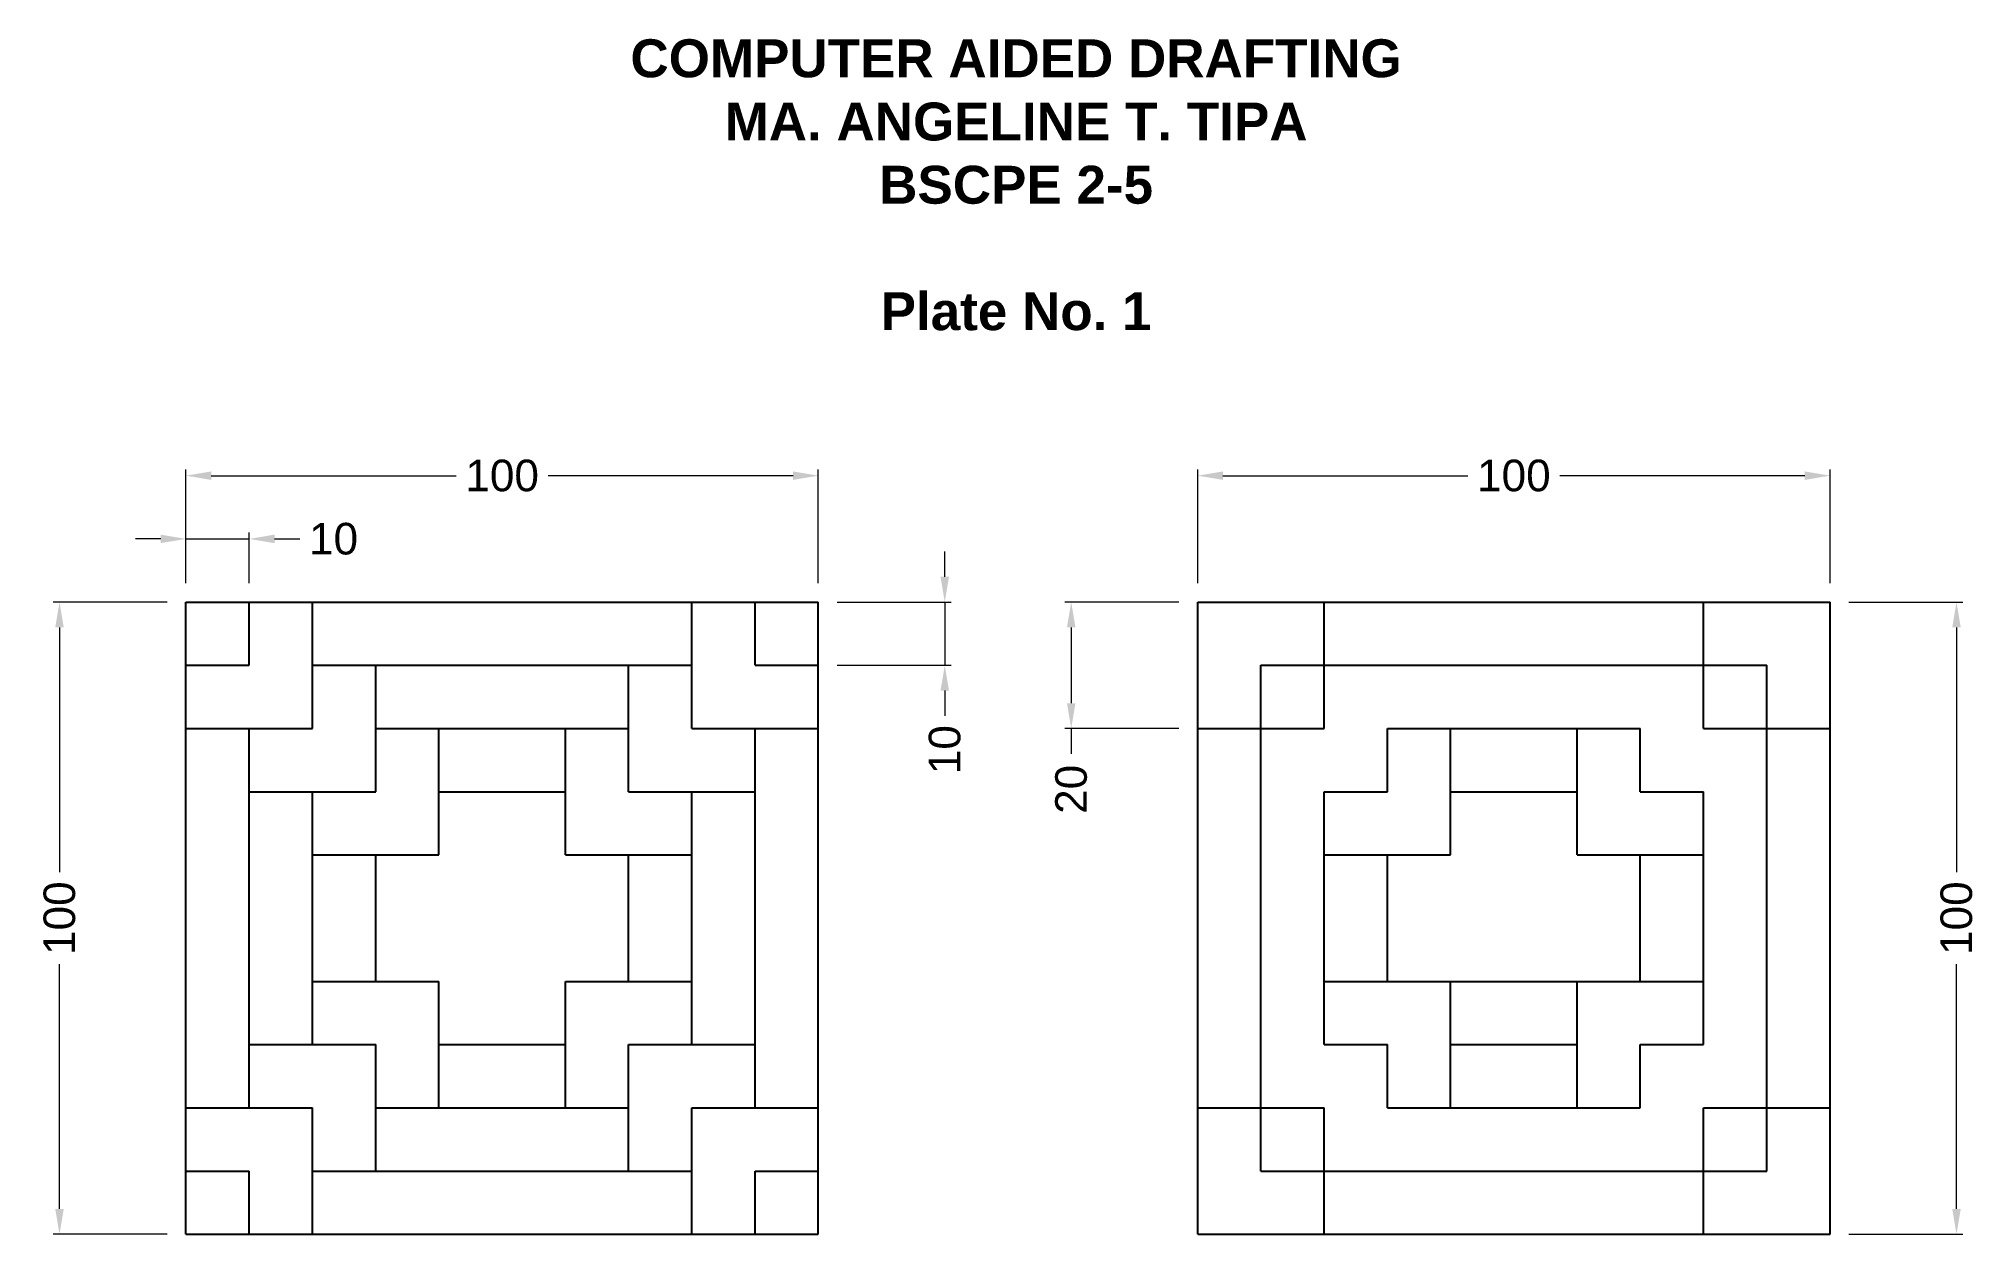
# Model space of a CAD drawing. Header units: millimetres. Extents: x -23 to 283, y 0 to 189.
import ezdxf

# ---------------------------------------------------------------- set-up
doc = ezdxf.new("R2010")
doc.units = ezdxf.units.MM
doc.styles.get("Standard").update_dxf_attribs({"font": 'arial.ttf'})
doc.dimstyles.new('ISO-25', dxfattribs={"dimtxt": 5, "dimasz": 4, "dimexe": 1, "dimexo": 3, "dimgap": 2, "dimtad": 0, "dimdsep": 46, "dimtxsty": 'Standard', "dimcen": 2.5, "dimadec": 0, "dimazin": 0, "dimtfac": 1, "dimtmove": 0, "dimatfit": 3, "dimfxl": 1, "dimlwd": 13, "dimlwe": 13, "dimarcsym": 0})

# ---------------------------------------------------------------- blocks, each defined once
blk = doc.blocks.new('*D1')
at = {"color": 0, "linetype": 'Continuous', "lineweight": 13, "transparency": 16777216}
for p, q in [((-3, 100), (-21, 100)), ((-20, 96), (-20, 57.28)), ((-20, 4), (-20, 42.72)), ((-3, 0), (-21, 0))]:
    blk.add_line(p, q, dxfattribs=at)
at = {"color": 0, "linetype": 'Continuous', "transparency": 16777216}
for points in [[(-20.67, 96), (-19.33, 96), (-20, 100)], [(-20.67, 4), (-19.33, 4), (-20, 0)]]:
    blk.add_solid(points, dxfattribs=at)
at = {"layer": 'Defpoints', "color": 0, "linetype": 'Continuous', "transparency": 16777216}
for p in [(-20, 100), (0, 100), (0, 0)]:
    blk.add_point(p, dxfattribs=at)
at = {"color": 0, "linetype": 'Continuous', "transparency": 16777216, "insert": (-20, 50), "char_height": 5, "attachment_point": 5, "rotation": 90}
blk.add_mtext('100', dxfattribs=at)
blk = doc.blocks.new('*D2')
at = {"color": 0, "linetype": 'Continuous', "lineweight": 13, "transparency": 16777216}
for p, q in [((0, 103), (0, 121)), ((4, 120), (42.72, 120)), ((96, 120), (57.28, 120)), ((100, 103), (100, 121))]:
    blk.add_line(p, q, dxfattribs=at)
at = {"color": 0, "linetype": 'Continuous', "transparency": 16777216}
for points in [[(4, 120.67), (4, 119.33), (0, 120)], [(96, 120.67), (96, 119.33), (100, 120)]]:
    blk.add_solid(points, dxfattribs=at)
at = {"layer": 'Defpoints', "color": 0, "linetype": 'Continuous', "transparency": 16777216}
for p in [(100, 120), (0, 100), (100, 100)]:
    blk.add_point(p, dxfattribs=at)
at = {"color": 0, "linetype": 'Continuous', "transparency": 16777216, "insert": (50, 120), "char_height": 5, "attachment_point": 5}
blk.add_mtext('100', dxfattribs=at)
blk = doc.blocks.new('*D3')
at = {"color": 0, "linetype": 'Continuous', "lineweight": 13, "transparency": 16777216}
for p, q in [((0, 103), (0, 111)), ((10, 103), (10, 111)), ((-4, 110), (-8, 110)), ((0, 110), (10, 110)), ((14, 110), (18, 110))]:
    blk.add_line(p, q, dxfattribs=at)
at = {"color": 0, "linetype": 'Continuous', "transparency": 16777216}
for points in [[(-4, 110.67), (-4, 109.33), (0, 110)], [(14, 110.67), (14, 109.33), (10, 110)]]:
    blk.add_solid(points, dxfattribs=at)
at = {"layer": 'Defpoints', "color": 0, "linetype": 'Continuous', "transparency": 16777216}
for p in [(10, 110), (0, 100), (10, 100)]:
    blk.add_point(p, dxfattribs=at)
at = {"color": 0, "linetype": 'Continuous', "transparency": 16777216, "insert": (23.34, 110), "char_height": 5, "attachment_point": 5}
blk.add_mtext('10', dxfattribs=at)
blk = doc.blocks.new('*D4')
at = {"color": 0, "linetype": 'Continuous', "lineweight": 13, "transparency": 16777216}
for p, q in [((120, 104), (120, 108)), ((103, 100), (121, 100)), ((120, 100), (120, 90)), ((103, 90), (121, 90)), ((120, 86), (120, 82))]:
    blk.add_line(p, q, dxfattribs=at)
at = {"color": 0, "linetype": 'Continuous', "transparency": 16777216}
for points in [[(119.33, 104), (120.67, 104), (120, 100)], [(119.33, 86), (120.67, 86), (120, 90)]]:
    blk.add_solid(points, dxfattribs=at)
at = {"layer": 'Defpoints', "color": 0, "linetype": 'Continuous', "transparency": 16777216}
for p in [(100, 100), (100, 90), (120, 90)]:
    blk.add_point(p, dxfattribs=at)
at = {"color": 0, "linetype": 'Continuous', "transparency": 16777216, "insert": (120, 76.66), "char_height": 5, "attachment_point": 5, "rotation": 90}
blk.add_mtext('10', dxfattribs=at)
blk = doc.blocks.new('*D5')
at = {"color": 0, "linetype": 'Continuous', "lineweight": 13, "transparency": 16777216}
for p, q in [((160, 103), (160, 121)), ((164, 120), (202.72, 120)), ((256, 120), (217.28, 120)), ((260, 103), (260, 121))]:
    blk.add_line(p, q, dxfattribs=at)
at = {"color": 0, "linetype": 'Continuous', "transparency": 16777216}
for points in [[(164, 120.67), (164, 119.33), (160, 120)], [(256, 120.67), (256, 119.33), (260, 120)]]:
    blk.add_solid(points, dxfattribs=at)
at = {"layer": 'Defpoints', "color": 0, "linetype": 'Continuous', "transparency": 16777216}
for p in [(260, 120), (160, 100), (260, 100)]:
    blk.add_point(p, dxfattribs=at)
at = {"color": 0, "linetype": 'Continuous', "transparency": 16777216, "insert": (210, 120), "char_height": 5, "attachment_point": 5}
blk.add_mtext('100', dxfattribs=at)
blk = doc.blocks.new('*D6')
at = {"color": 0, "linetype": 'Continuous', "lineweight": 13, "transparency": 16777216}
for p, q in [((263, 100), (281, 100)), ((280, 96), (280, 57.28)), ((280, 4), (280, 42.72)), ((263, 0), (281, 0))]:
    blk.add_line(p, q, dxfattribs=at)
at = {"color": 0, "linetype": 'Continuous', "transparency": 16777216}
for points in [[(279.33, 96), (280.67, 96), (280, 100)], [(279.33, 4), (280.67, 4), (280, 0)]]:
    blk.add_solid(points, dxfattribs=at)
at = {"layer": 'Defpoints', "color": 0, "linetype": 'Continuous', "transparency": 16777216}
for p in [(260, 100), (280, 100), (260, 0)]:
    blk.add_point(p, dxfattribs=at)
at = {"color": 0, "linetype": 'Continuous', "transparency": 16777216, "insert": (280, 50), "char_height": 5, "attachment_point": 5, "rotation": 90}
blk.add_mtext('100', dxfattribs=at)
blk = doc.blocks.new('*D7')
at = {"color": 0, "linetype": 'Continuous', "lineweight": 13, "transparency": 16777216}
for p, q in [((157, 100), (139, 100)), ((140, 96), (140, 84)), ((157, 80), (139, 80)), ((140, 80), (140, 76))]:
    blk.add_line(p, q, dxfattribs=at)
at = {"color": 0, "linetype": 'Continuous', "transparency": 16777216}
for points in [[(139.33, 96), (140.67, 96), (140, 100)], [(139.33, 84), (140.67, 84), (140, 80)]]:
    blk.add_solid(points, dxfattribs=at)
at = {"layer": 'Defpoints', "color": 0, "linetype": 'Continuous', "transparency": 16777216}
for p in [(160, 100), (140, 80), (160, 80)]:
    blk.add_point(p, dxfattribs=at)
at = {"color": 0, "linetype": 'Continuous', "transparency": 16777216, "insert": (140, 70.38), "char_height": 5, "attachment_point": 5, "rotation": 90}
blk.add_mtext('20', dxfattribs=at)

msp = doc.modelspace()

# ---------------------------------------------------------------- linework, layer by layer
at = {"linetype": 'Continuous'}
for p, q in [((0, 0), (0, 100)), ((0, 100), (100, 100)), ((10, 90), (10, 100)), ((20, 80), (20, 100)), ((80, 80), (80, 100)), ((90, 90), (90, 100)), ((100, 0), (100, 100)), ((160, 0), (160, 100)), ((160, 100), (260, 100)), ((180, 80), (180, 100)), ((240, 80), (240, 100)), ((260, 0), (260, 100)), ((0, 90), (10, 90)), ((20, 90), (80, 90)), ((30, 70), (30, 90)), ((70, 70), (70, 90)), ((90, 90), (100, 90)), ((170, 10), (170, 90)), ((170, 90), (250, 90)), ((250, 10), (250, 90)), ((0, 80), (20, 80)), ((10, 20), (10, 80)), ((30, 80), (70, 80)), ((40, 60), (40, 80)), ((60, 60), (60, 80)), ((80, 80), (100, 80)), ((90, 20), (90, 80)), ((160, 80), (180, 80)), ((190, 80), (230, 80)), ((190, 70), (190, 80)), ((200, 60), (200, 80)), ((220, 60), (220, 80)), ((230, 70), (230, 80)), ((240, 80), (260, 80)), ((10, 70), (30, 70)), ((20, 30), (20, 70)), ((40, 70), (60, 70)), ((70, 70), (90, 70)), ((80, 30), (80, 70)), ((180, 70), (190, 70)), ((180, 30), (180, 70)), ((200, 70), (220, 70)), ((230, 70), (240, 70)), ((240, 30), (240, 70)), ((20, 60), (40, 60)), ((30, 40), (30, 60)), ((60, 60), (80, 60)), ((70, 40), (70, 60)), ((180, 60), (200, 60)), ((190, 40), (190, 60)), ((220, 60), (240, 60)), ((230, 40), (230, 60)), ((20, 40), (40, 40)), ((40, 20), (40, 40)), ((60, 20), (60, 40)), ((60, 40), (80, 40)), ((180, 40), (240, 40)), ((200, 20), (200, 40)), ((220, 20), (220, 40)), ((10, 30), (30, 30)), ((30, 10), (30, 30)), ((40, 30), (60, 30)), ((70, 10), (70, 30)), ((70, 30), (90, 30)), ((180, 30), (190, 30)), ((190, 20), (190, 30)), ((200, 30), (220, 30)), ((230, 20), (230, 30)), ((230, 30), (240, 30)), ((0, 20), (20, 20)), ((20, 0), (20, 20)), ((30, 20), (70, 20)), ((80, 0), (80, 20)), ((80, 20), (100, 20)), ((160, 20), (180, 20)), ((180, 0), (180, 20)), ((190, 20), (230, 20)), ((240, 0), (240, 20)), ((240, 20), (260, 20)), ((0, 10), (10, 10)), ((10, 0), (10, 10)), ((20, 10), (80, 10)), ((90, 0), (90, 10)), ((90, 10), (100, 10)), ((170, 10), (250, 10)), ((0, 0), (100, 0)), ((160, 0), (260, 0))]:
    msp.add_line(p, q, dxfattribs=at)

# ---------------------------------------------------------------- texts
at = {"linetype": 'Continuous', "insert": (63.198, 189.029), "char_height": 6, "attachment_point": 1}
msp.add_mtext_dynamic_manual_height_columns('\\pxqc;{\\fArial|b1|i0|c0|p34;COMPUTER AIDED DRAFTING\\PMA. ANGELINE T. TIPA\\PBSCPE 2-5\\P\\PPlate No. 1}', width=136.16911, gutter_width=12.5, heights=[0], dxfattribs=at)

# ---------------------------------------------------------------- dimensions: what is measured, and where the dimension line sits
at = {"linetype": 'Continuous'}
for base, p1, p2, picture, middle in [((100, 120), (0, 100), (100, 100), '*D2', (50, 120)), ((260, 120), (160, 100), (260, 100), '*D5', (210, 120)), ((10, 110), (0, 100), (10, 100), '*D3', (23.337, 110))]:
    dim = msp.add_linear_dim(base=base, p1=p1, p2=p2, dimstyle='ISO-25', dxfattribs=at)
    dim.commit()
    dim.dimension.update_dxf_attribs({"geometry": picture, "text_midpoint": middle})
for base, p1, p2, picture, middle in [((120, 90), (100, 100), (100, 90), '*D4', (120, 76.663)), ((-20, 100), (0, 0), (0, 100), '*D1', (-20, 50)), ((140, 80), (160, 100), (160, 80), '*D7', (140, 70.385)), ((280, 100), (260, 0), (260, 100), '*D6', (280, 50))]:
    dim = msp.add_linear_dim(base=base, p1=p1, p2=p2, angle=90, dimstyle='ISO-25', dxfattribs=at)
    dim.commit()
    dim.dimension.update_dxf_attribs({"geometry": picture, "text_midpoint": middle})

doc.saveas('drawing.dxf')
